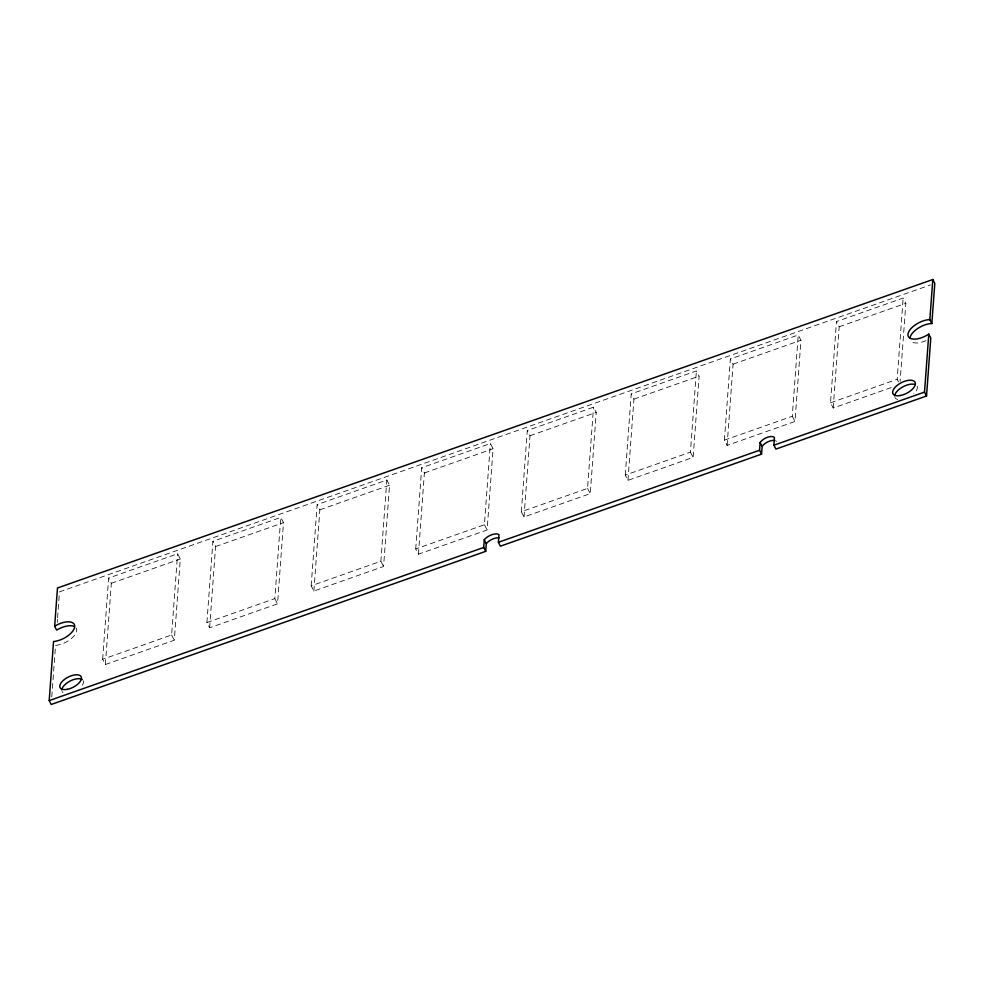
<?xml version="1.0" encoding="UTF-8"?>
<svg xmlns="http://www.w3.org/2000/svg" width="984" height="984" viewBox="0 0 984 984"><rect width="100%" height="100%" fill="white"/><g stroke="black" fill="none" stroke-linecap="round" stroke-linejoin="round"><path stroke-width="0.74" stroke-dasharray="4.92 3.69" d="M51.771 696.906L55.547 645.393A15.781 7.528 -27.4 0 0 71.475 638.481A15.781 7.528 -27.4 0 0 76.125 627.989M57.232 622.466L57.453 619.416M57.576 617.878L59.483 591.888L930.458 284.93M102.656 659.292L108.621 578.063L177.587 553.771L180.293 558.998L174.328 640.215L105.374 664.52L102.656 659.292L171.622 634.987L177.587 553.771M105.374 664.52L111.327 583.303L108.621 578.063M206.923 622.552L212.876 541.323L280.784 517.399L283.49 522.627L277.537 603.844L209.629 627.78L206.923 622.552L274.819 598.616L280.784 517.399M209.629 627.78L215.594 546.551L212.876 541.323M311.178 585.8L317.143 504.583L386.835 480.02L389.541 485.247L383.576 566.476L313.884 591.027L311.178 585.8L380.869 561.249L386.835 480.02M313.884 591.027L319.849 509.81L317.143 504.583M415.728 548.961L421.693 467.744L490.376 443.526L493.082 448.753L487.117 529.982L418.434 554.189L415.728 548.961L484.411 524.755L490.376 443.526M418.434 554.189L424.399 472.972L421.693 467.744M521.323 511.742L527.289 430.525L593.524 407.179L596.23 412.407L590.265 493.624L524.042 516.969L521.323 511.742L587.559 488.396L593.524 407.179M524.042 516.969L529.995 435.752L527.289 430.525M625.258 475.112L631.224 393.895L696.389 370.931L699.095 376.159L693.13 457.376L627.964 480.34L625.258 475.112L690.424 452.148L696.389 370.931M627.964 480.34L633.93 399.123L631.224 393.895M724.409 440.168L730.374 358.951L798.245 335.027L800.951 340.255L794.986 421.484L727.114 445.395L724.409 440.168L792.28 416.257L798.245 335.027M727.114 445.395L733.08 364.178L730.374 358.951M891.196 387.573L833.214 408.003L830.508 402.776L836.474 321.559L903.152 298.066L905.858 303.293L900.114 381.448M833.214 408.003L839.18 326.786L836.474 321.559M898.54 381.89L897.187 379.283L903.152 298.066M111.327 583.303L180.293 558.998M215.594 546.551L283.49 522.627M319.849 509.81L389.541 485.247M424.399 472.972L493.082 448.753M529.995 435.752L596.23 412.407M633.93 399.123L699.095 376.159M733.08 364.178L800.951 340.255M839.18 326.786L905.858 303.293M830.508 402.776L897.187 379.283M792.28 416.257L794.986 421.484M690.424 452.148L693.13 457.376M587.559 488.396L590.265 493.624M484.411 524.755L487.117 529.982M380.869 561.249L383.576 566.476M274.819 598.616L277.537 603.844M171.622 634.987L174.328 640.215M775.798 440.869A8.536 4.071 -27.4 0 1 776.474 441.398M926.067 340.612A15.584 7.429 -27.4 0 1 910.618 340.833M83.234 680.744A11.87 5.658 -27.4 0 1 81.807 685.946M63.025 692.564A11.87 5.658 -27.4 0 1 62.053 691.42M917.137 386.281A12.435 5.929 -27.4 0 1 913.718 393.76M897.642 399.418A12.435 5.929 -27.4 0 1 894.923 397.474"/><path stroke-width="1.48" d="M932.795 279.517L929.843 319.64A15.584 7.429 -27.4 0 0 911.676 327.856A15.584 7.429 -27.4 0 0 910.889 338.594A15.584 7.429 -27.4 0 0 928.785 334.105L930.79 337.992L926.534 395.998L775.909 449.085L773.891 445.198L774.457 437.511A8.536 4.071 -27.4 0 0 767.495 437.265A8.536 4.071 -27.4 0 0 760.115 442.566L762.133 446.441L761.567 454.141L500.401 546.182L498.396 542.295L498.962 534.607A9.323 4.453 -27.4 0 0 484.276 539.773L486.281 543.66L485.715 551.347L51.205 704.482L49.2 700.596L53.542 641.519A15.781 7.528 -27.4 0 0 74.71 626.611A15.781 7.528 -27.4 0 0 54.661 626.23L57.466 588.001L932.795 279.517L934.8 283.404L931.848 323.527A15.584 7.429 -27.4 0 0 917.617 328.545A15.584 7.429 -27.4 0 0 909.966 338.287M485.715 551.347L483.71 547.473L484.276 539.773M761.567 454.141L759.562 450.254L760.115 442.566M926.534 395.998L924.517 392.112L928.785 334.105M49.2 700.596L483.71 547.473M498.396 542.295L759.562 450.254M773.891 445.198L924.517 392.112M929.843 319.64L931.848 323.527M54.661 626.23L56.666 630.117A15.781 7.528 -27.4 0 1 73.984 626.341M486.281 543.66A9.323 4.453 -27.4 0 1 499.159 537.842M762.133 446.441A8.536 4.071 -27.4 0 1 774.875 440.537M61.807 689.895A11.87 5.658 -27.4 0 1 70.294 680.928A11.87 5.658 -27.4 0 1 82.275 679.587M894.665 395.888A12.435 5.929 -27.4 0 1 902.131 387.253A12.435 5.929 -27.4 0 1 914.407 384.326M900.606 395.47A12.435 5.929 -27.4 0 0 915.12 382.395A12.435 5.929 -27.4 0 0 896.326 386.109A12.435 5.929 -27.4 0 0 900.606 395.47M67.379 689.329A11.87 5.658 -27.4 0 0 81.229 676.857A11.87 5.658 -27.4 0 0 63.296 680.399A11.87 5.658 -27.4 0 0 67.379 689.329"/></g></svg>
